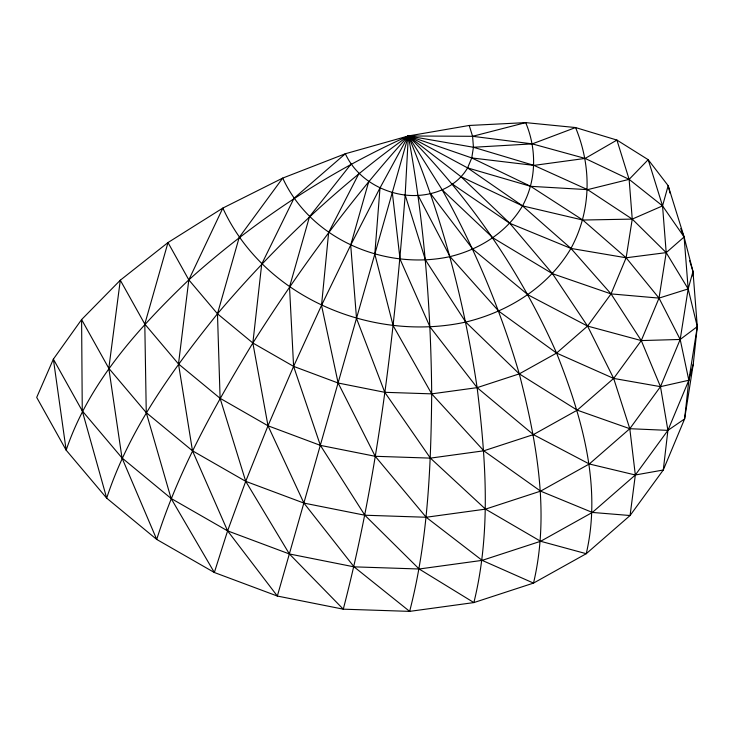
<?xml version="1.0" encoding="UTF-8"?>
<svg xmlns="http://www.w3.org/2000/svg" width="734" height="734" viewBox="0 0 734 734"><rect width="100%" height="100%" fill="white"/><g stroke="black" fill="none" stroke-linecap="round" stroke-linejoin="round"><path stroke-width="1.1" d="M405.168 195.051L408.324 135.973L469.219 125.468L525.682 122.624L575.557 127.551L616.927 140.075L648.195 159.691L668.16 185.665L684.106 236.99L692.988 271.479L697.3 326.602L693.245 364.229L684.611 418.921L663.279 470.008L630.066 515.525L586.246 553.702L533.508 583.099L473.88 602.577L409.645 611.376L343.283 609.174L277.342 596.045L214.346 572.502L156.718 539.435L106.687 498.138L66.161 450.171L36.7 397.406L53.371 359.146L81.602 319.574L120.303 280.204L167.994 242.559L222.833 208.08L282.718 178.087L345.356 153.745L408.324 135.973L472.586 136.304L532.288 143.882L585.145 158.425L629.13 179.353L662.545 205.887L684.106 236.99L688.171 288.921L697.3 326.602L688.831 380.258L684.611 418.921L667.912 430.363L635.332 474.99L592.356 512.442L540.637 541.279L482.146 560.372L419.151 569.006L354.063 566.85L289.389 553.968L227.604 530.875L171.086 498.45L122.009 457.943L82.263 410.902L53.371 359.146L66.161 450.171C88.952 382.515 138.203 328.41 188.822 279.874C254.193 221.136 328.098 171.995 408.324 135.973L473.439 147.268L533.976 165.389L587.595 189.647L632.24 219.099L666.197 252.624L688.171 288.921L680.189 339.457L660.481 386.653L629.8 428.702L589.31 463.98L540.591 491.138L485.504 509.13L426.16 517.259L364.844 515.222L303.922 503.093L245.725 481.339L192.482 450.795L146.259 412.636L108.815 368.33L81.602 319.574L82.263 410.902L106.687 498.138C129.248 429.225 172.518 369.743 217.475 313.794C273.846 247.294 337.374 186.748 408.324 135.973L471.76 157.938L530.664 186.326L582.796 220.035L626.13 257.781L659.022 298.105L680.189 339.457L688.831 380.258L667.912 430.363L663.279 470.008L635.332 474.99L589.31 463.98L533.389 434.611L477.128 387.644L430.032 326.96L400.048 259.13L392.305 192.492L408.324 135.973L467.595 167.903L522.507 205.878L570.942 248.422L611.046 293.903L641.277 340.576L660.481 386.653L667.912 430.363L629.8 428.702L577.236 410.168L519.287 373.872L465.714 322.07L425.445 259.974L405.168 195.051C380.184 191.941 355.962 177.123 345.356 153.745L293.995 198.281L261.717 264.047L252.854 342.998L268.011 425.793L303.922 503.093L354.063 566.85L409.645 611.376C427.977 540.453 430.996 466.778 431.702 393.864C430.913 307.454 424.087 220.998 408.324 135.973C350.301 200.061 299.032 269.974 252.854 342.998C215.034 405.361 178.747 469.558 156.718 539.435L122.009 457.943L108.815 368.33L120.303 280.204L144.8 324.089L178.49 363.963L220.099 398.305L268.011 425.793L320.382 445.373L375.221 456.291L430.399 458.126L483.807 450.804L533.389 434.611L577.236 410.168L613.67 378.423L641.277 340.576L659.022 298.105L666.197 252.624L662.545 205.887L648.195 159.691L629.13 179.353L587.595 189.647L530.664 186.326L467.595 167.903C455.117 189.179 428.729 197.785 405.168 195.051C394.222 334.209 378.441 473.815 343.283 609.174L289.389 553.968L245.725 481.339L220.099 398.305L217.475 313.794L239.201 237.403L282.718 178.087C310.858 239.55 385.359 270.727 450.025 256.606C479.476 249.514 506.91 232.348 522.507 205.878C536.536 180.344 536.893 149.25 525.682 122.624L472.586 136.304L473.439 147.268L471.76 157.938L467.595 167.903M392.305 192.492L374.808 254.111L393.167 325.731L431.702 393.864L483.807 450.804L540.591 491.138L592.356 512.442L630.066 515.525L635.332 474.99L629.8 428.702L613.67 378.423L587.558 326.079L552.491 273.699L509.791 223.292L461.117 176.784L408.324 135.973L380.01 187.904L374.808 254.111L277.342 596.045L227.604 530.875L192.482 450.795L178.49 363.963L188.822 279.874L222.833 208.08C263.689 297.316 371.844 342.567 465.714 322.07C508.479 311.776 548.307 286.847 570.942 248.422C591.393 210.722 591.843 166.847 575.557 127.551L532.288 143.882L473.439 147.268M692.483 275.911L692.988 271.479L689.602 260.579M692.988 271.479L688.171 288.921L659.022 298.105L611.046 293.903L552.491 273.699L493.028 237.908L442.281 189.968L408.324 135.973C442.042 216.466 464.237 301.399 477.128 387.644C485.844 458.851 491.239 532.196 473.88 602.577L419.151 569.006L364.844 515.222L320.382 445.373L293.6 366.376L289.517 286.994L309.5 216.64L351.1 164.04M693.245 364.229L688.831 380.258L660.481 386.653L613.67 378.423L556.583 353.082L498.845 311.253L450.025 256.606L418.114 195.483M368.771 181.454L350.705 245.092L321.529 305.362L293.6 366.376L268.011 425.793L245.725 481.339L227.604 530.875L214.346 572.502L171.086 498.45L146.259 412.636L144.8 324.089L167.994 242.559L188.822 279.874L217.475 313.794L252.854 342.998L293.6 366.376L338.145 383.02L384.781 392.305L431.702 393.864L477.128 387.644L519.287 373.872L556.583 353.082L587.558 326.079L611.046 293.903L626.13 257.781L632.24 219.099L629.13 179.353L616.927 140.075L585.145 158.425L533.976 165.389L471.76 157.938M380.01 187.904L350.705 245.092L356.522 318.437L384.781 392.305L430.399 458.126L485.504 509.13L540.637 541.279L586.246 553.702C602.109 485.642 581.64 416.242 556.583 353.082C520.966 272.36 470.375 198.666 408.324 135.973M359.009 173.389L328.648 232.449L321.529 305.362L338.145 383.02L375.221 456.291L426.16 517.259L482.146 560.372L533.508 583.099C550.014 513.681 536.71 441.749 519.287 373.872C500.606 309.867 474.669 248.239 442.281 189.968M697.3 326.602L680.189 339.457L641.277 340.576L587.558 326.079L528.15 294.921L472.843 249.156L430.647 193.767M461.117 176.784L522.507 205.878L582.796 220.035L632.24 219.099L662.545 205.887L668.16 185.665L670.069 193.225M452.566 184.234L509.791 223.292L570.942 248.422L626.13 257.781L666.197 252.624L684.106 236.99L680.721 228.568M469.219 125.468L472.586 136.304"/></g></svg>
